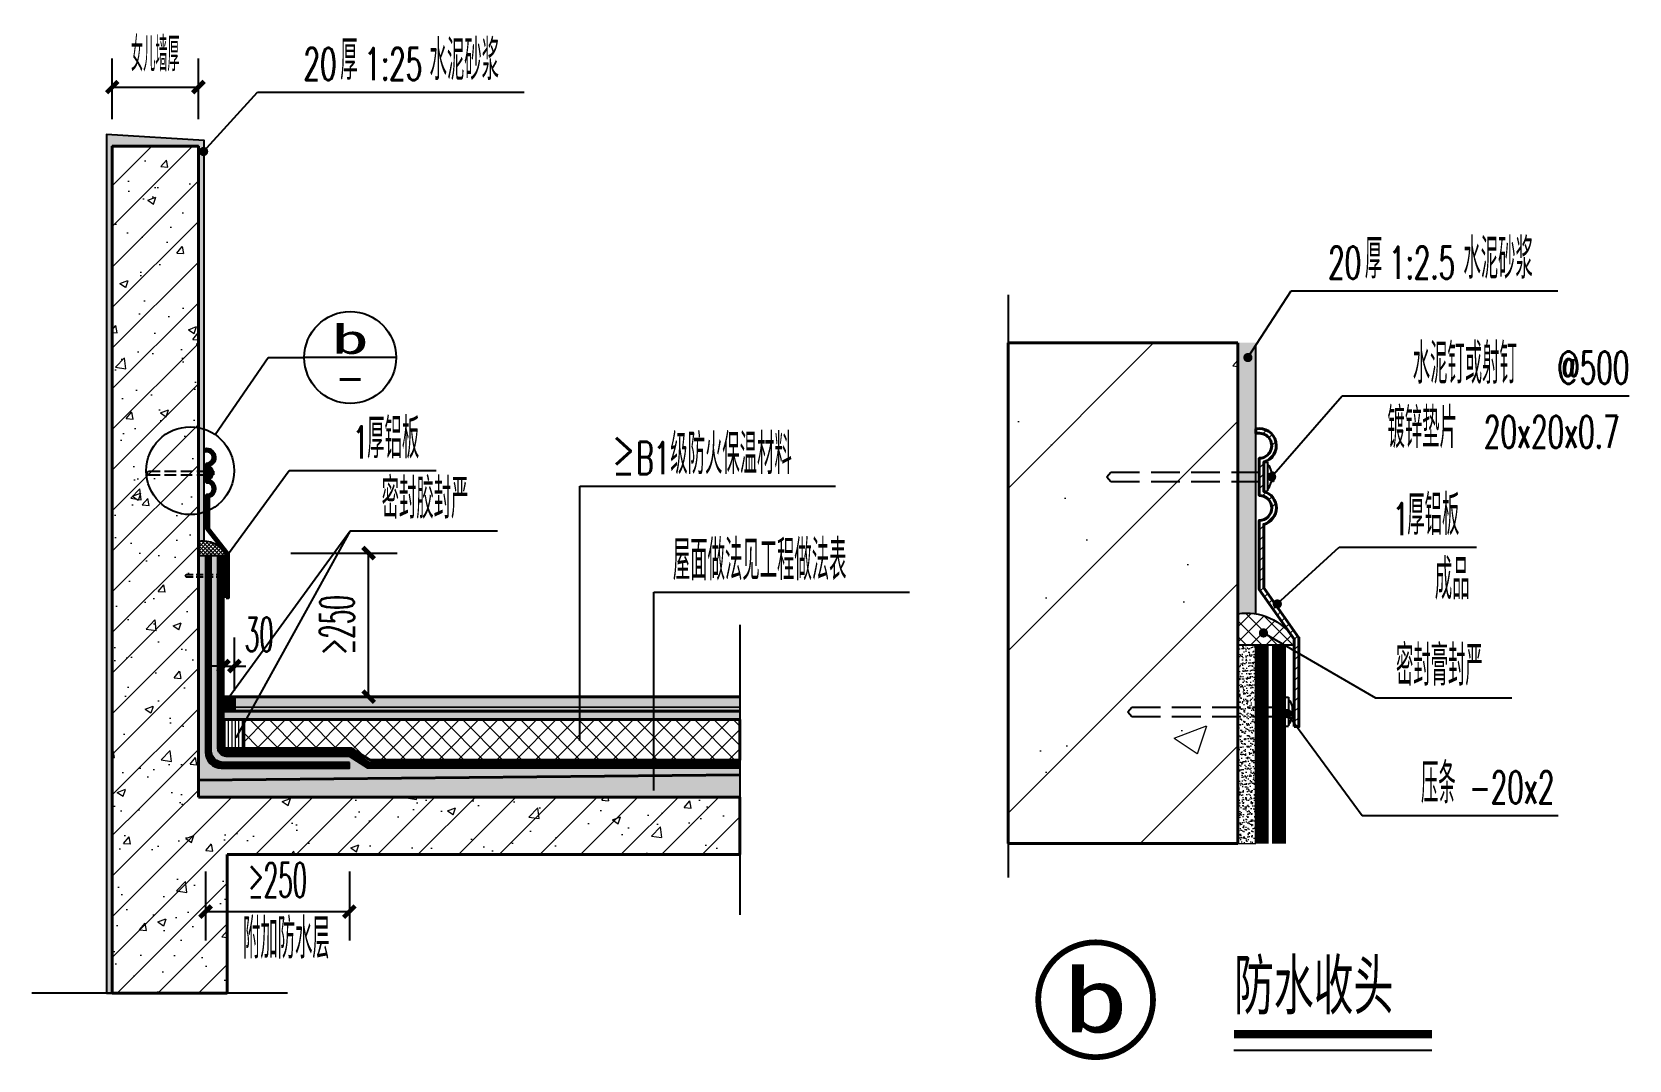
# Model space of a CAD drawing. Extents: x -518115 to 790560, y -210384 to 1628073.
# Drawn here: x 410072 to 412854, y 928945 to 930735 of the extents above; entities that cross this region are included whole.
import ezdxf
from ezdxf.enums import TextEntityAlignment as Align

# ---------------------------------------------------------------- set-up
doc = ezdxf.new("R2010")
doc.units = 0
doc.header["$LTSCALE"] = 1000
doc.header["$MEASUREMENT"] = 0
doc.linetypes.add('DASH', pattern=[0.35, 0.25, -0.1])
for name, color, linetype, lineweight in [('A-SURFACE', 6, 'Continuous', 9), ('PUB_HATCH', 8, 'Continuous', 9), ('WALL', 9, 'Continuous', 40)]:
    doc.layers.add(name, color=color, linetype=linetype, lineweight=lineweight)
for name, color, linetype in [('DIM_IDEN', 67, 'Continuous'), ('DIM_LEAD', 3, 'Continuous'), ('DIM_SYMB', 3, 'Continuous'), ('PUB_DIM', 3, 'Continuous'), ('PUB_TEXT', 4, 'Continuous'), ('SURFACE', 6, 'Continuous')]:
    doc.layers.add(name, color=color, linetype=linetype)
doc.styles.add('_TCH_DIM', font='SIMPLEX.shx', dxfattribs={"width": 0.7, "bigfont": 'GBCBIG.shx'})
doc.styles.add('_TCH_DIM_T3', font='SIMPLEX.shx', dxfattribs={"width": 0.4941176470588236, "bigfont": 'GBCBIG.shx'})
doc.styles.add('_TCH_LABEL', font='')
doc.styles.get("Standard").update_dxf_attribs({"font": 'gbenor.shx', "bigfont": 'gbcbig.shx'})
doc.styles.add('图签-黑体', font='')
doc.styles.get('_TCH_LABEL').set_extended_font_data('SimHei')
doc.styles.get('图签-黑体').set_extended_font_data('STXihei')
doc.dimstyles.new('_TCH_ARCH&&20', dxfattribs={"dimtxt": 59.5, "dimasz": 20, "dimexe": 50, "dimexo": 60, "dimgap": 25.25, "dimtad": 1, "dimdec": 0, "dimzin": 0, "dimdsep": 46, "dimtxsty": '_TCH_DIM_T3', "dimblk": 'ARCHTICK', "dimcen": 0.09, "dimclrt": 7, "dimazin": 2, "dimtfac": 1, "dimtdec": 0, "dimtix": 1, "dimtmove": 2, "dimatfit": 3, "dimfxl": 1, "dimtolj": 1, "dimtzin": 0, "dimarcsym": 0})
pattern_1 = [(45, (291269.4869176573, 761673.5687418482), (-35.35533905932737, 35.35533905932738), []), (49.99999999999999, (291269.4869176573, 761673.5687418482), (143.4520365201507, -12.55042699651902), [15, -165]), (355, (291269.4869176573, 761673.5687418482), (-27.7502667226, 150.4384267400024), [12, -132]), (100.4514, (291281.4412536573, 761672.5228738482), (115.7018763428043, 137.8879084121907), [12.74803799999998, -140.2284223999996]), (46.18420000000002, (291269.4869176573, 761713.5687418482), (213.4482097251289, -33.10380286580362), [22.49999999999994, -247.4999999999995]), (96.6356, (291287.2742666573, 761710.8100804482), (186.9325411097407, 194.8235741800883), [19.1220576, -210.3426]), (351.1842, (291269.4869176573, 761713.5687418482), (186.9323890267254, 194.8237201850649), [18, -198]), (21, (291289.4869176573, 761703.5687418482), (119.3814104236923, -80.52377813306776), [15, -165]), (326.0000000000001, (291289.4869176573, 761703.5687418482), (48.66306638431634, 145.0300090093706), [12, -132]), (71.4514, (291299.4353642573, 761696.8584206483), (168.044525716298, 64.50609934199048), [12.748038, -140.2284224]), (37.50000000000001, (291269.4869176573, 761673.5687418482), (2.431971063458134, 66.5787707662623), [0, -130.4, 0, -134, 0, -132.5]), (7.499999999999999, (291269.4869176573, 761673.5687418482), (52.61390748842972, 78.88234237647205), [0, -76.39999999999999, 0, -127.4, 0, -50.5]), (327.5, (291224.8869176573, 761673.5687418482), (106.7644872344818, -4.510974346875951), [0, -50, 0, -156, 0, -207]), (317.5, (291204.8869176573, 761673.5687418482), (116.6372338684772, 20.02099646646354), [0, -65, 0, -103.6, 0, -147])]
pattern_2 = [(37.50000000000001, (298215.0532812572, 699211.0945109411), (-0.4000078239960125, 12.23533093323356), [0, -9.652, 0, -10.795, 0, -10.31875]), (7.499999999999999, (298215.0532812572, 699211.0945109411), (11.23808207845006, 17.92062751420885), [0, -5.207000000000001, 0, -8.6995, 0, -3.33375]), (327.5, (298207.2427812573, 699211.0945109411), (19.77480925603645, 0.03592961696364028), [0, -3.175, 0, -11.43, 0, -14.9225]), (317.5, (298207.2427812573, 699211.0945109411), (19.08891131180743, 5.573233081430404), [0, -1.5875, 0, -7.492999999999999, 0, -8.5725])]

# ---------------------------------------------------------------- blocks, each defined once
blk = doc.blocks.new('dadht')
at = {"layer": 'SURFACE', "linetype": 'DASH', "ltscale": 0.05}
for p, q in [((112101.4567887683, 230662.4961061962), (112103.2393071555, 230664.4961061962)), ((112101.4567887683, 230662.4961061962), (112103.2393071555, 230660.4961061962)), ((112103.2393071555, 230664.4961061962), (112169.8323538159, 230664.4961061962)), ((112103.2393071555, 230660.4961061962), (112169.8323538159, 230660.4961061962))]:
    blk.add_line(p, q, dxfattribs=at)
for points in [[(112169.8323538159, 230668.8412872436), (112171.5041183783, 230668.8412872436), (112171.5041183783, 230656.0982534501), (112169.8323538159, 230656.0982534501)], [(112173.2241418117, 230664.4961061962), (112173.9854531873, 230664.4961061962), (112173.9854531873, 230660.4961061962), (112173.2241418117, 230660.4961061962)]]:
    blk.add_lwpolyline(points, close=True, dxfattribs=at)
for points in [[(112171.5041183783, 230667.4886589193), (112172.0500981247, 230667.4886589193), (112173.2241418117, 230664.4961061962)], [(112171.5041183783, 230657.4508817744), (112172.0500981247, 230657.4508817744), (112173.2348535463, 230660.4961061962)]]:
    blk.add_lwpolyline(points, dxfattribs=at)
blk = doc.blocks.new('loiuer')
at = {"layer": 'PUB_HATCH'}
h = blk.add_hatch(dxfattribs=at)
h.set_pattern_fill('钢筋混凝土', color=256, scale=20, style=0)
h.set_pattern_definition([(45, (0, 0), (-35.35533905932737, 35.35533905932738), []), (49.99999999999999, (0, 0), (143.4520365201507, -12.55042699651902), [15, -165]), (355, (0, 0), (-27.7502667226, 150.4384267400024), [12, -132]), (100.4514, (11.954336, -1.045868), (115.7018763428043, 137.8879084121907), [12.748038, -140.2284224]), (46.18420000000002, (0, 40), (213.4482097251289, -33.10380286580362), [22.5, -247.5]), (96.6356, (17.787349, 37.2413386), (186.9325411097407, 194.8235741800883), [19.1220576, -210.3426]), (351.1842, (0, 40), (186.9323890267254, 194.8237201850649), [18, -198]), (21, (20, 30), (119.3814104236923, -80.52377813306776), [15, -165]), (326.0000000000001, (20, 30), (48.66306638431634, 145.0300090093706), [12, -132]), (71.4514, (29.9484466, 23.2896788), (168.044525716298, 64.50609934199048), [12.748038, -140.2284224]), (37.50000000000001, (0, 0), (2.431971063458134, 66.5787707662623), [0, -130.4, 0, -134, 0, -132.5]), (7.499999999999999, (0, 0), (52.61390748842972, 78.88234237647205), [0, -76.39999999999999, 0, -127.4, 0, -50.5]), (327.5, (-44.6, 0), (106.7644872344818, -4.510974346875951), [0, -50, 0, -156, 0, -207]), (317.5, (-64.6, 0), (116.6372338684772, 20.02099646646354), [0, -65, 0, -103.6, 0, -147])])
h.paths.add_polyline_path([(120320.8159880813, 231144.3124759527), (120320.8159880808, 230926.2978054188), (120420.8159880808, 230926.2978054186), (120420.8159880813, 231144.3124759526)])
h = blk.add_hatch(dxfattribs=at)
h.set_pattern_fill('AR-SAND', color=256)
h.set_pattern_definition([(37.50000000000001, (7025.604612586278, -1381.070986609644), (-0.08000156479920251, 2.447066186646712), [0, -1.9304, 0, -2.159, 0, -2.06375]), (7.499999999999999, (7025.604612586278, -1381.070986609644), (2.247616415690013, 3.584125502841771), [0, -1.0414, 0, -1.7399, 0, -0.66675]), (327.5, (7024.042512586278, -1381.070986609644), (3.954961851207289, 0.007185923392728055), [0, -0.635, 0, -2.286, 0, -2.9845]), (317.5, (7024.042512586278, -1381.070986609644), (3.817782262361486, 1.114646616286081), [0, -0.3175, 0, -1.4986, 0, -1.7145])])
h.paths.add_polyline_path([(120428.701501654, 231144.3124759526), (120420.8159880808, 231144.3124759526), (120420.8159880808, 231026.4374012276), (120428.701501654, 231026.4374012276)])
h = blk.add_hatch(dxfattribs=at)
h.set_pattern_fill('ANSI31', color=256, scale=2)
h.set_pattern_definition([(45, (0, 0), (-2.245064030267288, 2.245064030267288), [])])
edge = h.paths.add_edge_path()
edge.add_line((120445.3866724793, 230977.2803409802), (120447.3866724793, 230977.2803409802))
edge.add_line((120447.3866724793, 230977.2803409802), (120447.3866724793, 231015.9264465828))
edge.add_line((120447.3866724793, 231015.9264465828), (120432.1363412769, 231037.6210998849))
edge.add_line((120432.1363412769, 231037.6210998849), (120432.1363412769, 231065.246562894))
edge.add_arc((120430.1363412768, 231072.4234561815), 7.450355512382107, 285.5716709192696, 434.4283290807304)
edge.add_line((120432.1363412769, 231079.6003494691), (120432.1363412769, 231092.3433832626))
edge.add_arc((120430.1363412744, 231099.5202765494), 7.450355512325078, 285.5716709393736, 461.1037815550114)
edge.add_line((120428.701501654, 231106.8311610735), (120428.701501654, 231104.7783760612))
edge.add_arc((120430.1363412769, 231099.5202765501), 5.450355512369002, -90, 105.26335881946929, ccw=False)
edge.add_line((120430.1363412769, 231094.0699210378), (120430.1363412769, 231077.8738116939))
edge.add_arc((120430.1363412769, 231072.4234561815), 5.450355512381066, -90, 90, ccw=False)
edge.add_line((120430.1363412769, 231066.9731006692), (120430.1363412769, 231036.9884786312))
edge.add_line((120430.1363412769, 231036.9884786312), (120445.3866724793, 231015.293825329))
edge.add_line((120445.3866724793, 231015.293825329), (120445.3866724793, 230977.2803409802))
h = blk.add_hatch(dxfattribs=at)
h.set_pattern_fill('ANSI37', color=256, scale=3)
h.set_pattern_definition([(45, (524.7612068254093, -2224.555962614482), (-3.367596045400932, 3.367596045400933), []), (135, (524.7612068254093, -2224.555962614482), (-3.367596045400933, -3.367596045400932), [])])
edge = h.paths.add_edge_path()
edge.add_line((120445.3866724793, 231012.6653510733), (120420.8159880811, 231012.6653510733))
edge.add_line((120420.8159880811, 231012.6653510733), (120420.8159880811, 231026.3815282288))
edge.add_arc((120424.6036748571, 231002.0066157905), 24.66744671594373, 32.592032069486095, 98.8327114701193, ccw=False)
edge.add_line((120445.3866724793, 231015.293825329), (120445.3866724794, 231012.6653510733))
h = blk.add_hatch(dxfattribs=at)
h.set_pattern_fill('AR-SAND', color=256)
h.set_pattern_definition([(37.50000000000001, (7025.604612586278, -1532.956804301008), (-0.08000156479920251, 2.447066186646712), [0, -1.9304, 0, -2.159, 0, -2.06375]), (7.499999999999999, (7025.604612586278, -1532.956804301008), (2.247616415690013, 3.584125502841771), [0, -1.0414, 0, -1.7399, 0, -0.66675]), (327.5, (7024.042512586278, -1532.956804301008), (3.954961851207289, 0.007185923392728055), [0, -0.635, 0, -2.286, 0, -2.9845]), (317.5, (7024.042512586278, -1532.956804301008), (3.817782262361486, 1.114646616286081), [0, -0.3175, 0, -1.4986, 0, -1.7145])])
h.paths.add_polyline_path([(120428.701501654, 231012.6653510733), (120420.8159880808, 231012.6653510733), (120420.8159880808, 230926.2978054186), (120428.701501654, 230926.2978054186)])
at = {"layer": 'A-SURFACE', "linetype": 'DASH', "ltscale": 0.08, "const_width": 5}
blk.add_lwpolyline([(120431.1656277724, 230926.2978054186), (120431.201501654, 231012.6653510733)], dxfattribs=at)
at = {"layer": 'A-SURFACE', "linetype": 'DASH', "ltscale": 0.1, "const_width": 5}
blk.add_lwpolyline([(120438.6976992264, 230926.2978054186), (120438.733573108, 231012.6653510733)], dxfattribs=at)
at = {"layer": 'DIM_LEAD'}
for p, q in [((120425.2055853182, 231137.9018581733), (120444.0471694965, 231166.9591502613)), ((120444.0471694965, 231166.9591502613), (120560.218105455, 231166.9591502613)), ((120435.5281292726, 231085.9982022152), (120466.3002165191, 231121.2772851454)), ((120466.3002165191, 231121.2772851454), (120591.1783061148, 231121.2772851454)), ((120438.0074970759, 231030.6299581614), (120464.9268370154, 231055.3721719085)), ((120464.9268370154, 231055.3721719085), (120524.7052593937, 231055.3721719085)), ((120431.9847676992, 231018.0141008944), (120480.7639714984, 230989.7884191423)), ((120480.7639714984, 230989.7884191423), (120540.1252346369, 230989.7884191423)), ((120442.3654280277, 230982.9019783957), (120474.9338383039, 230938.5535653926)), ((120474.9338383039, 230938.5535653926), (120560.3740323101, 230938.5535653926))]:
    blk.add_line(p, q, dxfattribs=at)
at = {"layer": 'DIM_LEAD', "const_width": 2}
for points in [[(120424.6615240725, 231137.0628126673, 1), (120425.7496465638, 231138.7409036792, 1)], [(120434.870800345, 231085.2445984195, 1), (120436.1854582003, 231086.7518060109, 1)], [(120437.2712448183, 231029.9532509772, 1), (120438.7437493336, 231031.3066653456, 1)], [(120431.1192267194, 231018.5149390044, 1), (120432.8503086789, 231017.5132627844, 1)], [(120441.7735179996, 230983.7079824395, 1), (120442.9573380557, 230982.0959743519, 1)]]:
    blk.add_lwpolyline(points, format="xyb", close=True, dxfattribs=at)
at = {"layer": 'DIM_SYMB'}
blk.add_line((120320.8159880809, 231165.2141303193), (120320.8159880809, 230911.5463864075), dxfattribs=at)
at = {"layer": 'PUB_HATCH'}
blk.add_lwpolyline([(120428.701501654, 231012.6653510733), (120420.8159880808, 231012.6653510733), (120420.8159880808, 230926.2978054186), (120428.701501654, 230926.2978054186)], close=True, dxfattribs=at)
at = {"layer": 'SURFACE'}
for p, q in [((120320.8159880808, 231134.3124759615), (120320.8159880809, 231144.312475953)), ((120428.701501654, 231026.4374012276), (120428.701501654, 231143.4462308867))]:
    blk.add_line(p, q, dxfattribs=at)
blk.add_lwpolyline([(120445.3866724793, 231012.6653510733), (120420.8159880811, 231012.6653510733), (120420.8159880811, 231026.3815282288, -0.2973561565982556), (120445.3866724793, 231015.293825329), (120445.3866724794, 231012.6653510733, 3.37850682929847)], format="xyb", dxfattribs=at)
for points in [[(120428.701501654, 230926.2978054186), (120428.701501654, 231012.6653510733), (120428.701501654, 231012.6653510733)], [(120433.701501654, 231012.6653510733), (120433.701501654, 230926.2978054186)], [(120436.233573108, 230926.2978054186), (120436.233573108, 231012.6653510733), (120436.233573108, 231012.6653510733)], [(120441.233573108, 231012.6653510733), (120441.233573108, 230926.2978054186)]]:
    blk.add_lwpolyline(points, dxfattribs=at)
at = {"layer": 'WALL'}
for p, q in [((120320.8159880813, 231144.3124759527), (120320.8159880808, 230926.2978054188)), ((120420.8159880813, 231144.3124759526), (120320.8159880813, 231144.3124759527)), ((120420.8159880813, 231144.3124759526), (120420.8159880808, 230926.2978054186)), ((120420.8159880808, 230926.2978054186), (120320.8159880808, 230926.2978054188))]:
    blk.add_line(p, q, dxfattribs=at)
blk.add_lwpolyline([(120445.3866724793, 230977.2803409802), (120447.3866724793, 230977.2803409802), (120447.3866724793, 231015.9264465828), (120432.1363412769, 231037.6210998849), (120432.1363412769, 231065.246562894, 0.7594310370779515), (120432.1363412769, 231079.6003494691), (120432.1363412769, 231092.3433832626, 0.9617511201949532), (120428.701501654, 231106.8311610735), (120428.701501654, 231104.7783760612, -1.142928180392112), (120430.1363412769, 231094.0699210378), (120430.1363412769, 231077.8738116939, -0.9999999999999999), (120430.1363412769, 231066.9731006692), (120430.1363412769, 231036.9884786312), (120445.3866724793, 231015.293825329), (120445.3866724793, 230977.2803409802)], format="xyb", dxfattribs=at)
at = {"layer": 'SURFACE'}
for p in [(8262.303987460953, 423.5020960189868), (8271.401219292078, 321.1820875300618)]:
    blk.add_blockref('dadht', p, dxfattribs=at)
at = {"layer": 'PUB_TEXT', "style": '_TCH_DIM', "width": 0.6}
for s, height, p in [('厚', 17.5, (120476.1448771086, 231172.2091502613)), ('水泥砂浆', 17.5, (120519.0448771086, 231172.2091502613)), ('20', 14, (120460.1448771086, 231172.2091502613)), ('1:2.5', 14, (120486.6448771086, 231172.2091502613)), ('水泥钉或射钉', 17.5, (120496.9783061148, 231126.5272851454)), ('@500', 14, (120559.9783061148, 231126.5272851454)), ('镀锌垫片', 17.5, (120485.9783061148, 231098.5272851454)), ('20x20x0.7', 14, (120527.9783061148, 231098.5272851454)), ('厚铝板', 17.5, (120494.6107712047, 231060.6221719085)), ('1', 14, (120488.2107712047, 231060.6221719085)), ('成品', 17.5, (120506.5989601811, 231032.6221719085)), ('密封膏封严', 17.5, (120489.6921637708, 230995.0384191423)), ('压条', 17.5, (120500.5740323101, 230943.8035653926)), ('-20x2', 14, (120521.5740323101, 230943.8035653926))]:
    blk.add_text(s, height=height, dxfattribs=at).set_placement(p)
blk = doc.blocks.new('A$C331E1653')
at = {"layer": 'DIM_IDEN', "const_width": 10}
blk.add_lwpolyline([(-147.692334929714, -444.5610316932434, 1), (-347.692334929714, -444.5610316932434, 1)], format="xyb", close=True, dxfattribs=at)
at = {"layer": 'DIM_SYMB', "const_width": 14}
blk.add_lwpolyline([(-6.778563318192028, -504.4633149954025), (338.1150537030771, -504.4633149954025)], dxfattribs=at)
at = {"layer": 'DIM_SYMB'}
blk.add_lwpolyline([(-6.778563318192028, -532.4633149954025), (338.1150537030771, -532.4633149954025)], dxfattribs=at)
at = {"layer": 'WALL', "xscale": 4, "yscale": 4, "zscale": 4}
blk.add_blockref('loiuer', (-481683.2639523231, -923877.9263129837), dxfattribs=at)
at = {"layer": 'PUB_TEXT', "style": '图签-黑体', "width": 1.095307917888185}
blk.add_text('b', height=113.1370849898476, dxfattribs=at).set_placement((-304.2608774246182, -501.1295741882641), (-191.1237924348097, -501.1295741882641), align=Align.FIT)
at = {"layer": 'PUB_TEXT'}
blk.add_text('防水收头', height=96.45390070921985, dxfattribs=at).set_placement((-6.778563318192028, -470.080336272018))
blk = doc.blocks.new('_ArchTick')
at = {"color": 0, "linetype": 'ByBlock', "const_width": 0.4}
blk.add_lwpolyline([(-0.5, -0.5), (0.5, 0.5)], dxfattribs=at)
blk = doc.blocks.new('*D338')
at = {"layer": 'Defpoints', "color": 0, "transparency": 16777216}
for p in [(410362.3646775321, 930639.4141697183), (410212.3646775357, 930523.5176453405), (410362.3646775321, 930523.5176453443)]:
    blk.add_point(p, dxfattribs=at)
at = {"layer": 'PUB_DIM', "color": 0, "lineweight": -2, "transparency": 16777216}
for p, q in [((410212.3646775357, 930583.5176453405), (410212.3646775357, 930689.4141697183)), ((410362.3646775321, 930583.5176453443), (410362.3646775321, 930689.4141697183)), ((410212.3646775357, 930639.4141697183), (410362.3646775321, 930639.4141697183))]:
    blk.add_line(p, q, dxfattribs=at)
at = {"layer": 'PUB_DIM', "color": 0, "lineweight": -2, "transparency": 16777216, "xscale": 20, "yscale": 20, "zscale": 20, "rotation": 180}
blk.add_blockref('_ArchTick', (410212.3646775357, 930639.4141697183), dxfattribs=at)
at = {"layer": 'PUB_DIM', "color": 0, "lineweight": -2, "transparency": 16777216, "xscale": 20, "yscale": 20, "zscale": 20}
blk.add_blockref('_ArchTick', (410362.3646775321, 930639.4141697183), dxfattribs=at)
at = {"layer": 'PUB_DIM', "color": 7, "transparency": 16777216, "insert": (410287.3646775339, 930696.3829197183), "char_height": 59.5, "attachment_point": 5, "style": '_TCH_DIM_T3'}
blk.add_mtext('\\A1;女儿墙厚', dxfattribs=at)
blk = doc.blocks.new('*D337')
at = {"layer": 'Defpoints', "color": 0, "transparency": 16777216}
for p in [(410425.1822222426, 929631.1801263419), (410406.0211302392, 929528.4269694956), (410425.1822222426, 929528.4269694956)]:
    blk.add_point(p, dxfattribs=at)
at = {"layer": 'PUB_DIM', "color": 0, "lineweight": -2, "transparency": 16777216}
for p, q in [((410406.0211302392, 929588.4269694956), (410406.0211302392, 929681.1801263419)), ((410425.1822222426, 929588.4269694956), (410425.1822222426, 929681.1801263419)), ((410406.0211302392, 929631.1801263419), (410386.0211302392, 929631.1801263419)), ((410406.0211302392, 929631.1801263419), (410425.1822222426, 929631.1801263419)), ((410425.1822222426, 929631.1801263419), (410445.1822222426, 929631.1801263419))]:
    blk.add_line(p, q, dxfattribs=at)
at = {"layer": 'PUB_DIM', "color": 0, "lineweight": -2, "transparency": 16777216, "xscale": 20, "yscale": 20, "zscale": 20}
blk.add_blockref('_ArchTick', (410406.0211302392, 929631.1801263419), dxfattribs=at)
at = {"layer": 'PUB_DIM', "color": 0, "lineweight": -2, "transparency": 16777216, "xscale": 20, "yscale": 20, "zscale": 20, "rotation": 180}
blk.add_blockref('_ArchTick', (410425.1822222426, 929631.1801263419), dxfattribs=at)
at = {"layer": 'PUB_DIM', "color": 7, "transparency": 16777216, "insert": (410468.3822222427, 929686.1801263419), "char_height": 59.5, "attachment_point": 5, "style": '_TCH_DIM_T3'}
blk.add_mtext('\\A1;30', dxfattribs=at)
blk = doc.blocks.new('*D336')
at = {"layer": 'Defpoints', "color": 0, "transparency": 16777216}
for p in [(410463.2887960501, 929827.8275495709), (410658.8807790813, 929827.8275495709), (410463.2887960501, 929577.9352279557)]:
    blk.add_point(p, dxfattribs=at)
at = {"layer": 'PUB_DIM', "color": 0, "lineweight": -2, "transparency": 16777216}
for p, q in [((410523.2887960501, 929827.8275495709), (410708.8807790813, 929827.8275495709)), ((410658.8807790813, 929577.9352279557), (410658.8807790813, 929827.8275495709)), ((410523.2887960501, 929577.9352279557), (410708.8807790813, 929577.9352279557))]:
    blk.add_line(p, q, dxfattribs=at)
at = {"layer": 'PUB_DIM', "color": 0, "lineweight": -2, "transparency": 16777216, "xscale": 20, "yscale": 20, "zscale": 20}
for p, rotation in [((410658.8807790813, 929827.8275495709), 90), ((410658.8807790813, 929577.9352279557), 270)]:
    blk.add_blockref('_ArchTick', p, dxfattribs=dict(at, rotation=rotation))
at = {"layer": 'PUB_DIM', "color": 7, "transparency": 16777216, "insert": (410603.8807790814, 929702.881388763), "char_height": 59.5, "attachment_point": 5, "rotation": 90, "style": '_TCH_DIM_T3'}
blk.add_mtext('\\A1;≥250', dxfattribs=at)
blk = doc.blocks.new('*D335')
at = {"layer": 'Defpoints', "color": 0, "transparency": 16777216}
for p in [(410374.8856350732, 929333.4481628712), (410625.3027753081, 929333.4481628712), (410625.3027753081, 929203.6559060097)]:
    blk.add_point(p, dxfattribs=at)
at = {"layer": 'PUB_DIM', "color": 0, "lineweight": -2, "transparency": 16777216}
for p, q in [((410374.8856350732, 929273.4481628712), (410374.8856350732, 929153.6559060097)), ((410625.3027753081, 929273.4481628712), (410625.3027753081, 929153.6559060097)), ((410374.8856350732, 929203.6559060097), (410625.3027753081, 929203.6559060097))]:
    blk.add_line(p, q, dxfattribs=at)
at = {"layer": 'PUB_DIM', "color": 0, "lineweight": -2, "transparency": 16777216, "xscale": 20, "yscale": 20, "zscale": 20, "rotation": 180}
blk.add_blockref('_ArchTick', (410374.8856350732, 929203.6559060097), dxfattribs=at)
at = {"layer": 'PUB_DIM', "color": 0, "lineweight": -2, "transparency": 16777216, "xscale": 20, "yscale": 20, "zscale": 20}
blk.add_blockref('_ArchTick', (410625.3027753081, 929203.6559060097), dxfattribs=at)
at = {"layer": 'PUB_DIM', "color": 7, "transparency": 16777216, "insert": (410500.0942051907, 929258.6559060097), "char_height": 59.5, "attachment_point": 5, "style": '_TCH_DIM_T3'}
blk.add_mtext('\\A1;≥250', dxfattribs=at)
blk = doc.blocks.new('dingzi')
at = {"layer": 'SURFACE', "linetype": 'DASH', "ltscale": 0.05}
for p, q in [((112101.4567887683, 230662.4961061962), (112103.2393071555, 230664.4961061962)), ((112101.4567887683, 230662.4961061962), (112103.2393071555, 230660.4961061962)), ((112103.2393071555, 230664.4961061962), (112169.8323538159, 230664.4961061962)), ((112103.2393071555, 230660.4961061962), (112169.8323538159, 230660.4961061962))]:
    blk.add_line(p, q, dxfattribs=at)
blk.add_lwpolyline([(112169.8323538159, 230666.8412872436), (112171.5041183783, 230666.8412872436), (112171.5041183783, 230658.0982534501), (112169.8323538159, 230658.0982534501)], close=True, dxfattribs=at)

msp = doc.modelspace()

# ---------------------------------------------------------------- hatches: boundary and pattern name
at = {"layer": 'PUB_HATCH'}
h = msp.add_hatch(dxfattribs=at)
h.set_pattern_fill('AR-SAND', color=256, scale=3)
h.set_pattern_definition([(37.50000000000001, (298215.0532812572, 699211.0945109411), (-0.2400046943976075, 7.341198559940135), [0, -5.7912, 0, -6.477, 0, -6.19125]), (7.499999999999999, (298215.0532812572, 699211.0945109411), (6.742849247070039, 10.75237650852531), [0, -3.1242, 0, -5.2197, 0, -2.00025]), (327.5, (298210.3669812572, 699211.0945109411), (11.86488555362187, 0.02155777017818417), [0, -1.905, 0, -6.858000000000001, 0, -8.9535]), (317.5, (298210.3669812572, 699211.0945109411), (11.45334678708446, 3.343939848858243), [0, -0.9525, 0, -4.4958, 0, -5.1435])])
edge = h.paths.add_edge_path()
edge.add_line((410212.3646775306, 929061.8081339055), (410212.3646775354, 930536.3862635089))
edge.add_line((410212.3646775354, 930536.3862635089), (410362.3646775304, 930536.3862635081))
edge.add_line((410362.3646775304, 930536.3862635081), (410362.3646775249, 929848.4603832532))
edge.add_arc((410371.2596785184, 929807.7204663043), 41.69966277648319, 88.48649918031231, 102.31646217382081, ccw=False)
edge.add_line((410372.361070886, 929849.4055812799), (410372.3646775248, 930546.3862635067))
edge.add_line((410372.3646775248, 930546.3862635067), (410202.3646775354, 930557.1432001864))
edge.add_line((410202.3646775354, 930557.1432001864), (410202.3646775306, 929061.8081339055))
edge.add_line((410202.3646775306, 929061.8081339055), (410212.3646775306, 929061.8081339055))
h = msp.add_hatch(dxfattribs=at)
h.set_pattern_fill('钢筋混凝土', color=256, scale=20, style=0)
h.set_pattern_definition(pattern_1)
h.paths.add_polyline_path([(410212.3646775304, 930536.3862635086), (410212.3646775251, 929402.8661671714), (410329.031344194, 929369.5328338376), (410362.3646775257, 929402.8661671684), (410362.3646775304, 930536.3862635081)])
h = msp.add_hatch(dxfattribs=at)
h.set_pattern_fill('ANSI31', color=256, scale=4)
h.set_pattern_definition([(45, (169516.464939383, 467795.3970591425), (-4.490128060534576, 4.490128060534577), [])])
edge = h.paths.add_edge_path()
edge.add_line((410410.7925276509, 929749.9577411028), (410414.7925276509, 929749.9577411028))
edge.add_line((410414.7925276509, 929749.9577411028), (410414.7925276509, 929827.249952308))
edge.add_line((410414.7925276509, 929827.249952308), (410380.7376219367, 929870.6392589124))
edge.add_line((410380.7376219367, 929870.6392589124), (410380.7376219367, 929925.8901849305))
edge.add_arc((410376.7376219367, 929940.2439715057), 14.90071102482029, 285.5716709192095, 434.4283290806704)
edge.add_line((410380.7376219367, 929954.5977580807), (410380.7376219367, 929980.0838256677))
edge.add_arc((410376.7376219317, 929994.4376122414), 14.90071102470623, 285.5716709393135, 461.1037815550976)
edge.add_line((410373.867942691, 930009.0593812894), (410373.8679426911, 930004.9538112648))
edge.add_arc((410376.7376219368, 929994.4376122428), 10.900711024738, -90.00000000030587, 105.26335881946929, ccw=False)
edge.add_line((410376.7376219367, 929983.536901218), (410376.7376219367, 929951.1446825303))
edge.add_arc((410376.7376219367, 929940.2439715056), 10.90071102476213, -90, 90, ccw=False)
edge.add_line((410376.7376219367, 929929.3432604808), (410376.7376219367, 929869.374016405))
edge.add_line((410376.7376219367, 929869.374016405), (410410.7925276509, 929825.9847098006))
edge.add_line((410410.7925276509, 929825.9847098006), (410410.7925276509, 929749.9577411028))
h = msp.add_hatch(dxfattribs=at)
h.set_pattern_fill('AR-SAND', color=256, scale=5)
h.set_pattern_definition(pattern_2)
edge = h.paths.add_edge_path()
edge.add_line((411305.4550504611, 929442.0918882631), (411305.4550504611, 929453.4873517556))
edge.add_line((411305.4550504611, 929453.4873517555), (410657.4284562024, 929453.4873517555))
edge.add_line((410657.4284562025, 929453.4873517555), (410625.3027753081, 929473.9772277961))
edge.add_line((410625.3027753081, 929473.9772277961), (410410.8739195488, 929473.9772277961))
edge.add_arc((410411.6627407869, 929489.6801437401), 15.72271630763947, 174.1778075154649, 267.124217663306, ccw=False)
edge.add_line((410396.0211302392, 929491.2750818464), (410396.0211302392, 929823.3562355447))
edge.add_line((410396.0211302392, 929823.3562355448), (410374.8856350732, 929842.2656094793))
edge.add_line((410374.8856350732, 929842.2656094793), (410374.8856350732, 929823.3562355448))
edge.add_line((410374.8856350732, 929823.3562355448), (410362.3646775229, 929823.3562355448))
edge.add_line((410362.3646775229, 929823.3562355448), (410362.3646775229, 929432.8661671684))
edge.add_line((410362.3646775229, 929432.8661671685), (411305.4550504612, 929442.0918882631))
h.paths.add_polyline_path([(410362.3646775229, 929875.5906171374), (410374.885635078, 929875.5906171375)])
h = msp.add_hatch(dxfattribs=at)
h.set_pattern_fill('ANSI37', color=256, scale=3)
h.set_pattern_definition([(45, (290470.9453402446, 696586.134921857), (-3.367596045400932, 3.367596045400933), []), (135, (290470.9453402446, 696586.134921857), (-3.367596045400933, -3.367596045400932), [])])
edge = h.paths.add_edge_path()
edge.add_line((410409.9169494503, 929823.3562355448), (410362.3646775249, 929823.3562355448))
edge.add_line((410362.3646775249, 929823.3562355448), (410362.3646775249, 929848.4603832532))
edge.add_arc((410371.259678518, 929807.7204663042), 41.69966277651001, 22.021935006820627, 102.31646217323981, ccw=False)
h = msp.add_hatch(color=256, dxfattribs=at)
h.dxf.hatch_style = 1
h.paths.add_polyline_path([(410406.0211302392, 929577.9352279552), (410425.3957464057, 929577.9352279552), (410425.3957464057, 929552.9352279552), (410406.0211302392, 929552.9352279552)])
h = msp.add_hatch(dxfattribs=at)
h.set_pattern_fill('AR-SAND', color=256, scale=5)
h.set_pattern_definition(pattern_2)
h.paths.add_polyline_path([(411305.4550504611, 929559.7164530582), (411305.4550504611, 929577.9352279552), (410425.3957464057, 929577.9352279552), (410425.3957464057, 929559.7164530581)])
h.paths.add_polyline_path([(411305.4550504611, 929537.9352279552), (411305.4550504611, 929552.9352279552), (410406.0211302392, 929552.9352279552), (410406.0211302392, 929537.9352279552), (410441.4901301952, 929537.9352279552)])
h.paths.add_polyline_path([(410425.3957464057, 929559.7164530581), (410425.3957464057, 929552.9352279552), (411305.4550504611, 929552.9352279552), (411305.4550504611, 929559.7164530582)])
h = msp.add_hatch(dxfattribs=at)
h.set_pattern_fill('饰面砖', color=256, scale=3)
h.set_pattern_definition([(90, (298215.0532812572, 699211.0945109411), (-6, 3.673819061467132e-16), [])])
h.paths.add_polyline_path([(410406.0211302392, 929537.9352279552), (410441.4901301952, 929537.9352279552), (410441.4901301952, 929487.9352279552), (410406.0211302392, 929487.9352279552)])
h = msp.add_hatch(dxfattribs=at)
h.set_pattern_fill('ANSI37', color=256, scale=15)
h.set_pattern_definition([(45, (295008.2715188374, 696098.6778158834), (-16.83798022700466, 16.83798022700466), []), (135, (295008.2715188374, 696098.6778158834), (-16.83798022700466, -16.83798022700466), [])])
h.paths.add_polyline_path([(411305.4550504611, 929467.5151126534), (410662.4445755463, 929467.5151126534), (410629.3563374305, 929487.9352279552), (410441.4901301952, 929487.9352279552), (410441.4901301952, 929537.9352279552), (411305.4550504611, 929537.9352279552)])
h = msp.add_hatch(dxfattribs=at)
h.set_pattern_fill('混凝土', color=256, scale=5)
h.set_pattern_definition([(49.99999999999999, (298215.0532812572, 699211.0945109411), (35.86300913003767, -3.137606749129755), [3.75, -41.25]), (355, (298215.0532812572, 699211.0945109411), (-6.937566680650001, 37.60960668500059), [3, -33]), (100.4514, (298218.0418652572, 699210.8330439411), (28.92546908570108, 34.47197710304768), [3.187009499999991, -35.05710559999984]), (46.18420000000001, (298215.0532812572, 699221.0945109411), (53.36205243128222, -8.275950716450904), [5.625, -61.875]), (96.63559999999998, (298219.5001185072, 699220.4048455912), (46.73313527743517, 48.70589354502209), [4.780514399999979, -52.58564999999984]), (351.1842, (298215.0532812572, 699221.0945109411), (46.73309725668136, 48.70593004626623), [4.5, -49.5]), (21, (298220.0532812572, 699218.5945109411), (29.84535260592308, -20.13094453326694), [3.75, -41.25]), (326.0000000000001, (298220.0532812572, 699218.5945109411), (12.16576659607909, 36.25750225234265), [3, -33]), (71.4514, (298222.5403929072, 699216.9169306412), (42.0111314290745, 16.12652483549762), [3.1870095, -35.0571056]), (37.50000000000001, (298215.0532812572, 699211.0945109411), (0.6079927658645334, 16.64469269156557), [0, -32.59999999999999, 0, -33.5, 0, -33.125]), (7.499999999999999, (298215.0532812572, 699211.0945109411), (13.15347687210743, 19.72058559411801), [0, -19.1, 0, -31.85, 0, -12.625]), (327.5, (298203.9032812573, 699211.0945109411), (26.69112180862045, -1.12774358671899), [0, -12.5, 0, -39, 0, -51.75]), (317.5, (298198.9032812573, 699211.0945109411), (29.15930846711931, 5.005249116615882), [0, -16.25, 0, -25.9, 0, -36.75])])
h.paths.add_polyline_path([(410362.3646775273, 929432.8661671685), (410362.3646775273, 929402.8661671685), (411305.4550504611, 929402.8661671709), (411305.4550504611, 929442.0918882631)])
h = msp.add_hatch(dxfattribs=at)
h.set_pattern_fill('钢筋混凝土', color=256, scale=20, style=0)
h.set_pattern_definition(pattern_1)
h.paths.add_polyline_path([(410329.031344194, 929369.5328338377), (410212.3646775251, 929402.8661671709), (410212.3646775251, 929061.8081339055), (410412.3646775251, 929061.8081339055), (410412.3646775311, 929302.8661671734)])
h = msp.add_hatch(dxfattribs=at)
h.set_pattern_fill('钢筋混凝土', color=256, scale=20, style=0)
h.set_pattern_definition(pattern_1)
h.paths.add_polyline_path([(410329.031344194, 929369.5328338377), (410412.3646775311, 929302.8661671734), (411305.4550504611, 929302.8661671709), (411305.4550504611, 929402.8661671709), (410362.3646775257, 929402.8661671684)])

# ---------------------------------------------------------------- linework, layer by layer
at = {"layer": 'A-SURFACE', "linetype": 'DASH', "ltscale": 0.2, "const_width": 10}
for points in [[(410625.3027753081, 929458.4873517555), (410402.1512148473, 929458.4873517555, -0.4264425921654705), (410379.9282022963, 929481.6539523113), (410379.9282022963, 929823.3562355448)], [(411305.4550504611, 929458.4873517555), (410658.982815053, 929458.4873517555), (410627.3436295527, 929478.9140875924), (410414.6649440072, 929479.0004691783, -0.43370790795902), (410400.949656148, 929492.1939103685), (410401.2486908871, 929823.3562355448)]]:
    msp.add_lwpolyline(points, format="xyb", dxfattribs=at)
at = {"layer": 'DIM_IDEN'}
for p, q in [((410391.5051486609, 930034.3224930167), (410484.1734350453, 930168.5209623184)), ((410484.1734350453, 930168.5209623184), (410546.8257188328, 930168.5209623184)), ((410706.8257188328, 930168.5209623184), (410546.8257188328, 930168.5209623184))]:
    msp.add_line(p, q, dxfattribs=at)
for centre, radius in [((410626.8257188328, 930168.5209623184), 80), ((410348.0842705856, 929971.4421312362), 76.4153947216546)]:
    msp.add_circle(centre, radius, dxfattribs=at)
at = {"layer": 'DIM_LEAD'}
for p, q in [((410371.487164901, 930527.2511181766), (410465.0921488991, 930630.5510779754)), ((410465.0921488991, 930630.5510779754), (410929.7758927332, 930630.5510779754)), ((410414.7925276509, 929827.249952308), (410520.4339679563, 929971.7595542099)), ((410520.4339679563, 929971.7595542099), (410776.7948812471, 929971.7595542099)), ((411026.7778379477, 929944.5478541399), (411472.0684665781, 929944.5478541399)), ((411026.7778379477, 929500.8917390258), (411026.7778379477, 929944.5478541399)), ((410415.7084383224, 929577.9352279552), (410626.9913189332, 929866.9544317587)), ((410626.9913189332, 929866.9544317587), (410427.3700876795, 929506.2048809049)), ((410626.9913189332, 929866.9544317587), (410883.3522322241, 929866.9544317587)), ((411155.6490026263, 929759.7560542179), (411600.9396312567, 929759.7560542179)), ((411155.6490026263, 929414.7224698934), (411155.6490026263, 929759.7560542179))]:
    msp.add_line(p, q, dxfattribs=at)
at = {"layer": 'DIM_LEAD', "const_width": 8}
msp.add_lwpolyline([(410368.8012542794, 930524.2870189656, 1), (410374.1730755224, 930530.2152173878, 1)], format="xyb", close=True, dxfattribs=at)
at = {"layer": 'DIM_SYMB'}
for p, q in [((411305.4550504611, 929702.9611173484), (411305.4550504611, 929198.3348747521)), ((410517.8669953929, 929061.8081339055), (410072.4609293861, 929061.8081339055))]:
    msp.add_line(p, q, dxfattribs=at)
msp.add_lwpolyline([(410178.0379910545, 930587.7651519259, 0, 0, 0), (410254.9405057167, 930578.1243341105, 24, 0, 0), (410344.241506629, 930566.9291906968, 0, 0, 0)], format="xyseb", dxfattribs=at)
at = {"layer": 'SURFACE'}
for points in [[(410212.3646775306, 929061.8081339055), (410212.3646775354, 930536.3862635089), (410362.3646775304, 930536.3862635081), (410362.3646775249, 929848.4603832532, -0.06041795195483552), (410372.361070886, 929849.4055812799), (410372.361070886, 929849.4055812799), (410372.361070886, 929849.4055812799), (410372.3646775248, 930546.3862635067), (410202.3646775354, 930557.1432001864), (410202.3646775306, 929061.8081339055), (410212.3646775306, 929061.8081339055)], [(410409.9169494503, 929823.3562355448), (410362.3646775249, 929823.3562355448), (410362.3646775249, 929848.4603832532, -0.36542627836369), (410409.9169494503, 929823.3562355448, 3.37850682929847)], [(410625.3027753081, 929463.4873517555), (410405.8958948568, 929463.4873517555, -0.4200909250072353), (410384.8856350732, 929483.6457618602), (410384.8856350732, 929823.3562355448), (410374.8856350732, 929823.3562355448), (410374.8856350732, 929481.1824820837, 0.412437517945018), (410402.0951647545, 929453.4873517555), (410625.3027753081, 929453.4873517555), (410625.3027753081, 929463.4873517555)], [(410406.0211302392, 929823.3562355448), (410406.0211302392, 929490.7556218489, 0.4172728194174251), (410412.6160826064, 929483.9772277961), (410628.220338647, 929483.9772277961), (410660.3460195414, 929463.4873517555), (411305.4550504611, 929463.4873517555), (411305.4550504611, 929453.4873517555), (410657.4284562025, 929453.4873517555), (410625.3027753081, 929473.9772277961), (410410.8739195488, 929473.9772277961, -0.4293569423946486), (410396.0211302392, 929491.2750818464), (410396.0211302392, 929823.3562355448)]]:
    msp.add_lwpolyline(points, format="xyb", dxfattribs=at)
at = {"layer": 'WALL'}
for p, q in [((410362.3646775304, 930536.3862635081), (410212.3646775304, 930536.3862635086)), ((410212.3646775304, 930536.3862635086), (410212.3646775251, 929402.8661671714)), ((410362.3646775304, 930536.3862635081), (410362.3646775257, 929402.8661671684)), ((411305.4550504611, 929577.9352279552), (410406.0211302392, 929577.9352279552)), ((411305.4550504611, 929552.9352279552), (410406.0211302392, 929552.9352279552)), ((410212.3646775251, 929402.8661671709), (410212.3646775251, 929061.8081339055)), ((410362.3646775257, 929402.8661671684), (411305.4550504611, 929402.8661671709)), ((411305.4550504611, 929402.8661671709), (411305.4550504611, 929302.8661671709)), ((410412.3646775311, 929302.8661671734), (410412.3646775251, 929061.8081339055)), ((410412.3646775311, 929302.8661671734), (411305.4550504611, 929302.8661671709)), ((410412.3646775251, 929061.8081339055), (410212.3646775251, 929061.8081339055))]:
    msp.add_line(p, q, dxfattribs=at)
msp.add_lwpolyline([(410410.7925276509, 929749.9577411028), (410414.7925276509, 929749.9577411028), (410414.7925276509, 929827.249952308), (410380.7376219367, 929870.6392589124), (410380.7376219367, 929925.8901849305, 0.7594310370779515), (410380.7376219367, 929954.5977580807), (410380.7376219367, 929980.0838256677, 0.9617511201949532), (410373.867942691, 930009.0593812894), (410373.8679426911, 930004.9538112648, -1.142928180392112), (410376.7376219367, 929983.536901218), (410376.7376219367, 929951.1446825303, -0.9999999999999999), (410376.7376219367, 929929.3432604808), (410376.7376219367, 929869.374016405), (410410.7925276509, 929825.9847098006), (410410.7925276509, 929749.9577411028)], format="xyb", dxfattribs=at)
for points in [[(410406.0211302392, 929577.9352279552), (410425.3957464057, 929577.9352279552), (410425.3957464057, 929552.9352279552), (410406.0211302392, 929552.9352279552)], [(410406.0211302392, 929537.9352279552), (410441.4901301952, 929537.9352279552), (410441.4901301952, 929487.9352279552), (410406.0211302392, 929487.9352279552)], [(411305.4550504611, 929467.5151126534), (410662.4445755463, 929467.5151126534), (410629.3563374305, 929487.9352279552), (410441.4901301952, 929487.9352279552), (410441.4901301952, 929537.9352279552), (411305.4550504611, 929537.9352279552)]]:
    msp.add_lwpolyline(points, close=True, dxfattribs=at)
at = {"layer": 'WALL', "linetype": 'DASH', "ltscale": 0.2, "const_width": 3}
msp.add_lwpolyline([(410425.3957464057, 929559.7164530581), (411305.4550504611, 929559.7164530582)], dxfattribs=at)
at = {"layer": 'WALL'}
msp.add_lwpolyline([(410362.3646775273, 929402.8661671685), (410362.3646775273, 929432.8661671685), (411305.4550504611, 929442.0918882631)], dxfattribs=at)

# ---------------------------------------------------------------- block references
msp.add_blockref('A$C331E1653', (412172.8758981988, 929494.7999477667))
at = {"layer": 'SURFACE', "xscale": 1.599999999976717, "yscale": 1.599999999976717, "zscale": 1.599999999976717}
msp.add_blockref('dadht', (230910.4114361369, 560907.5711462639), dxfattribs=at)
at = {"layer": 'SURFACE'}
msp.add_blockref('dingzi', (298237.6065786395, 699126.1010909465), dxfattribs=at)

# ---------------------------------------------------------------- texts
at = {"layer": 'DIM_LEAD', "style": '_TCH_DIM', "width": 0.6}
msp.add_text('附加防水层', height=70, dxfattribs=at).set_placement((410440.0380644659, 929122.050411949))
at = {"layer": 'PUB_TEXT', "style": '_TCH_DIM', "width": 0.6}
for s, height, p in [('水泥砂浆', 70, (410765.0829793474, 930651.5510779754)), ('20', 56.00000000000001, (410545.4829793473, 930651.5510779754)), ('厚', 70, (410609.4829793473, 930651.5510779754)), ('1:25', 56.00000000000001, (410651.4829793473, 930651.5510779754)), ('厚铝板', 70, (410656.4169284912, 929992.7595542099)), ('1', 56.00000000000001, (410630.8169284912, 929992.7595542099)), ('级防火保温材料', 70, (411184.3519311451, 929965.5478541399)), ('≥', 70, (411083.1519311451, 929965.5478541399)), ('B1', 56.00000000000001, (411125.1519311451, 929965.5478541399)), ('密封胶封严', 70, (410681.6199487596, 929887.9544317587)), ('屋面做法见工程做法表', 70, (411188.8766391308, 929780.7560542179))]:
    msp.add_text(s, height=height, dxfattribs=at).set_placement(p)
at = {"layer": 'PUB_TEXT', "style": '_TCH_LABEL', "width": 1.73828124999786}
for s, p, p2 in [('b', (410594.6263399569, 930174.9608380937), (410659.0250977088, 930174.9608380937)), ('-', (410594.6263399569, 930110.5620803416), (410659.0250977088, 930110.5620803416))]:
    msp.add_text(s, height=51.51900620159517, dxfattribs=at).set_placement(p, p2, align=Align.FIT)

# ---------------------------------------------------------------- dimensions: what is measured, and where the dimension line sits
at = {"layer": 'PUB_DIM'}
for p1, p2, distance, text, picture, middle in [((410212.3646775357, 930523.5176453405), (410362.3646775321, 930523.5176453443), 115.89652437402403, '女儿墙厚', '*D338', (410287.3646775339, 930696.3829197183)), ((410463.2887960499, 929577.9352279552), (410463.2887960499, 929827.8275495705), -195.5919830314233, '≥250', '*D336', (410603.8807790814, 929702.881388763)), ((410374.8856350732, 929333.4481628712), (410625.3027753081, 929333.4481628712), -129.79225686145946, '≥250', '*D335', (410500.0942051907, 929258.6559060097))]:
    dim = msp.add_aligned_dim(p1=p1, p2=p2, distance=distance, text=text, dimstyle='_TCH_ARCH&&20', dxfattribs=at)
    dim.commit()
    dim.dimension.update_dxf_attribs({"geometry": picture, "text_midpoint": middle})
dim = msp.add_linear_dim(base=(410425.1822222426, 929631.1801263419), p1=(410406.0211302392, 929528.4269694956), p2=(410425.1822222426, 929528.4269694956), angle=0, text='30', dimstyle='_TCH_ARCH&&20', dxfattribs=at)
dim.commit()
dim.dimension.update_dxf_attribs({"geometry": '*D337', "text_midpoint": (410468.3822222427, 929686.1801263419), "dimtype": 129})

doc.saveas('drawing.dxf')
